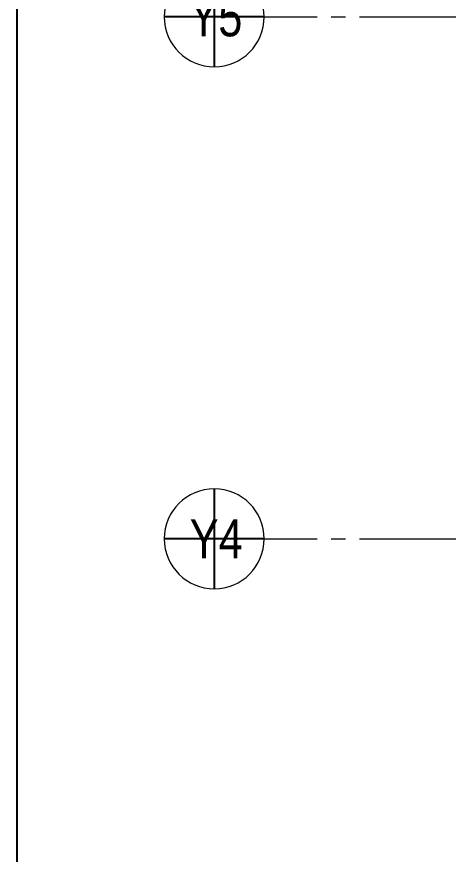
# Model space of a CAD drawing. Header units: millimetres. Extents: x -343543 to 400519, y -115663 to 104219.
# Drawn here: x -95646 to -91758, y 7159 to 14701 of the extents above; entities that cross this region are included whole.
import ezdxf
from ezdxf.enums import TextEntityAlignment as Align
from ezdxf.xclip import XClip

# ---------------------------------------------------------------- set-up
doc = ezdxf.new("R2010")
doc.units = ezdxf.units.MM
doc.header["$XCLIPFRAME"] = 0
doc.linetypes.add('XREF MAT BANG TUONG XAY$0$CENTER', pattern=[50.8, 31.75, -6.35, 6.35, -6.35])
doc.layers.get('0').update_dxf_attribs({"color": 231, "lineweight": 0})
doc.layers.get('DefPoints').update_dxf_attribs({"color": 191})
for name, color, linetype, lineweight in [('A-SYMBOLS', 10, 'Continuous', 13), ('XREF MAT BANG TUONG XAY$0$00.xref_IKIGAI_Truc$0$A-SYMBOLS', 8, 'Continuous', 13), ('XREF MAT BANG TUONG XAY$0$A-GRID', 8, 'XREF MAT BANG TUONG XAY$0$CENTER', 15)]:
    doc.layers.add(name, color=color, linetype=linetype, lineweight=lineweight)
doc.styles.add('XREF MAT BANG TUONG XAY$0$00.xref_IKIGAI_Truc$0$VTK_Arial_3.5 mm', font='arial.ttf', dxfattribs={"width": 0.8, "height": 3.5})

# ---------------------------------------------------------------- blocks, each defined once
blk = doc.blocks.new('*U131')
at = {"color": 8}
blk.add_circle((0, 0), 4.5, dxfattribs=at)
at = {"layer": 'DefPoints', "color": 8}
for p, q in [((0, 4.5), (0, -4.5)), ((-4.5, 0), (4.5, 0))]:
    blk.add_line(p, q, dxfattribs=at)
at = {"color": 8, "style": 'XREF MAT BANG TUONG XAY$0$00.xref_IKIGAI_Truc$0$VTK_Arial_3.5 mm', "width": 0.8}
blk.add_attdef('X12', text='', height=3.5, dxfattribs=at).set_placement((0, 0), align=Align.MIDDLE_CENTER)
blk = doc.blocks.new('XREF MAT BANG TUONG XAY$0$00.xref_IKIGAI_Truc')
at = {"layer": 'XREF MAT BANG TUONG XAY$0$A-GRID', "color": 8, "ltscale": 20}
for points in [[(-2907.5, 14700), (42750, 14700)], [(-2907.5, 10000), (42750, 10000)]]:
    blk.add_lwpolyline(points, dxfattribs=at)
at = {"layer": 'XREF MAT BANG TUONG XAY$0$00.xref_IKIGAI_Truc$0$A-SYMBOLS', "color": 8}
ref = blk.add_blockref('*U131', (-3200, 14700), dxfattribs=dict(at, xscale=-100, yscale=100, zscale=100))
ref.add_attrib('X12', 'Y5', dxfattribs={"layer": '0', "height": 350, "style": 'XREF MAT BANG TUONG XAY$0$00.xref_IKIGAI_Truc$0$VTK_Arial_3.5 mm', "width": 0.8}).set_placement((-3185.5, 14700), align=Align.MIDDLE_CENTER)
ref = blk.add_blockref('*U131', (-3200, 10000), dxfattribs=dict(at, xscale=-100, yscale=100, zscale=100))
ref.add_attrib('X12', 'Y4', dxfattribs={"layer": '0', "height": 350, "style": 'XREF MAT BANG TUONG XAY$0$00.xref_IKIGAI_Truc$0$VTK_Arial_3.5 mm', "width": 0.8}).set_placement((-3182.2, 10000), align=Align.MIDDLE_CENTER)
blk = doc.blocks.new('XREF MAT BANG TUONG XAY$0$xref_IKIGAI_Cot')
at = {"layer": 'XREF MAT BANG TUONG XAY$0$A-GRID', "color": 8, "ltscale": 20}
for points in [[(-2907.5, 14700), (42750, 14700)], [(-2907.5, 10000), (42750, 10000)]]:
    blk.add_lwpolyline(points, dxfattribs=at)
blk = doc.blocks.new('01.Xref _MB T1')
at = {"color": 8}
blk.add_lwpolyline([(-4979.15314, -13156.18578), (44420.84686, -13156.18578), (44420.84686, 26843.81422), (-4979.15314, 26843.81422)], close=True, dxfattribs=at)
blk.add_blockref('XREF MAT BANG TUONG XAY$0$00.xref_IKIGAI_Truc', (0.00011, 0), dxfattribs=at)
ref = blk.add_blockref('XREF MAT BANG TUONG XAY$0$xref_IKIGAI_Cot', (-0.00927, -0.00001), dxfattribs=at)
XClip(ref).set_block_clipping_path([(-1610.3425959283, -2225.6693134198), (41829.1295208634, 21555.8819575264)])

msp = doc.modelspace()

# ---------------------------------------------------------------- block references
at = {"layer": 'A-SYMBOLS'}
msp.add_blockref('01.Xref _MB T1', (-90666.5, 0), dxfattribs=at)

# ---------------------------------------------------------------- next in the draw order: linework, layer by layer
at = {"layer": 'DefPoints'}
msp.add_lwpolyline([(-95645.7, -15410.5), (-46245.7, -15410.5), (-46245.7, 24589.5), (-95645.7, 24589.5)], close=True, dxfattribs=at)

doc.saveas('drawing.dxf')
